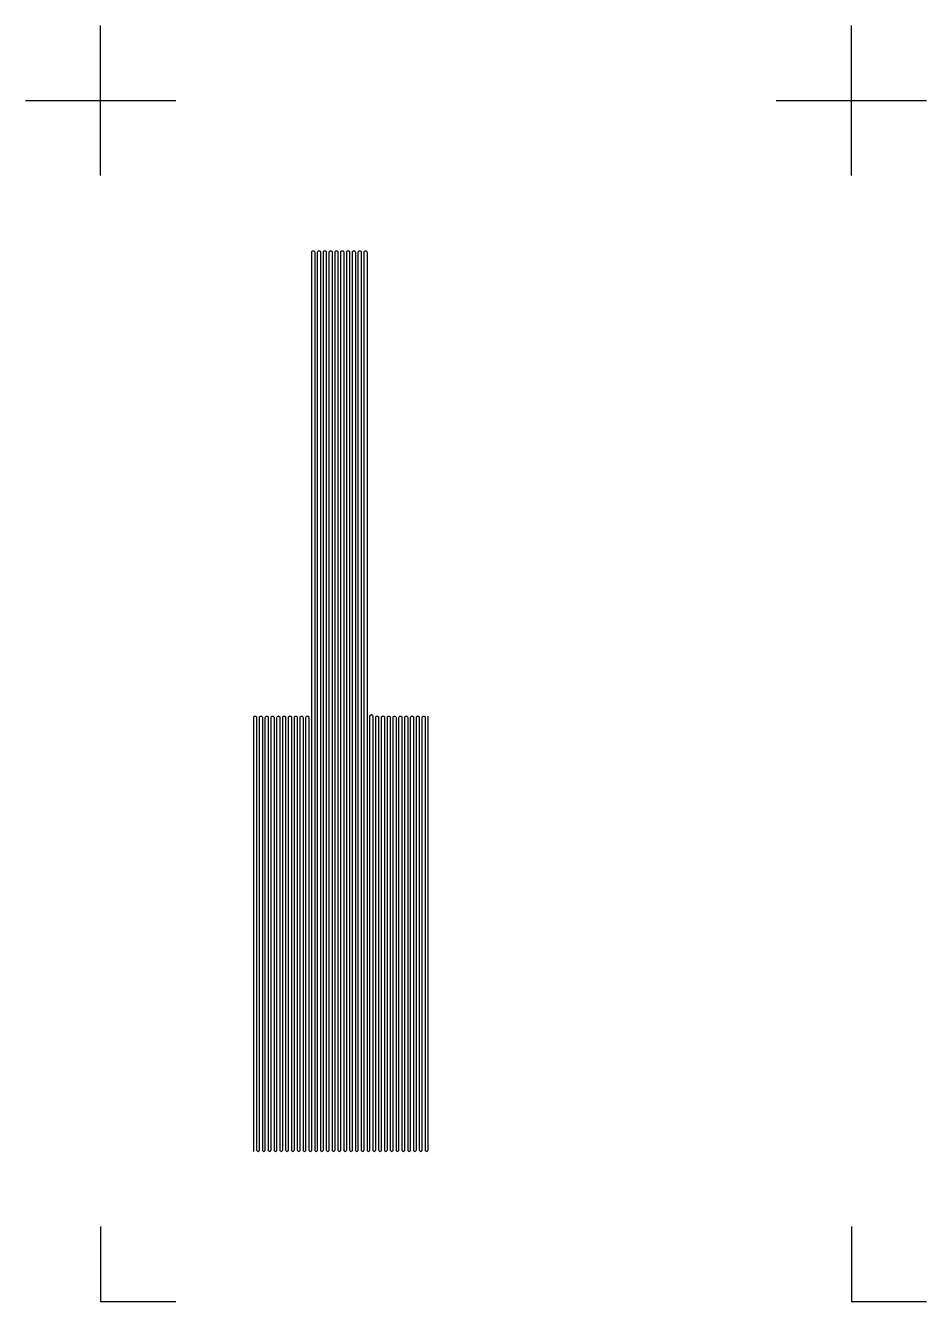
# Model space of a CAD drawing. Header units: inches. Extents: x 0 to 30.5, y 0 to 8.5.
# Drawn here: x 9.5 to 15.5, y 0 to 8.5 of the extents above; entities that cross this region are included whole.
import ezdxf

# ---------------------------------------------------------------- set-up
doc = ezdxf.new("R2010")
doc.units = ezdxf.units.IN
doc.header["$MEASUREMENT"] = 0

msp = doc.modelspace()

# ---------------------------------------------------------------- linework, layer by layer
for p, q in [((10, 7.5), (10, 8.5)), ((10, 7.5), (10, 8.5)), ((10, 7.5), (10, 8.5)), ((10, 7.5), (10, 8.5)), ((10, 7.5), (10, 8.5)), ((15, 7.5), (15, 8.5)), ((15, 7.5), (15, 8.5)), ((15, 7.5), (15, 8.5)), ((15, 7.5), (15, 8.5)), ((9.5, 8), (10.5, 8)), ((9.5, 8), (10.5, 8)), ((9.5, 8), (10.5, 8)), ((9.5, 8), (10.5, 8)), ((9.5, 8), (10.5, 8)), ((14.5, 8), (15.5, 8)), ((14.5, 8), (15.5, 8)), ((14.5, 8), (15.5, 8)), ((14.5, 8), (15.5, 8))]:
    msp.add_line(p, q)
at = {"color": 1, "linetype": 'Continuous'}
msp.add_lwpolyline([(11.0194, 1), (11.0194, 3.8903, -0.414214), (11.029, 3.9), (11.029, 3.9, -0.414214), (11.0387, 3.8903), (11.0387, 1.0097, 0.414214), (11.0484, 1), (11.0484, 1, 0.414214), (11.0581, 1.0097), (11.0581, 3.8903, -0.414214), (11.0677, 3.9), (11.0677, 3.9, -0.414214), (11.0774, 3.8903), (11.0774, 1.0097, 0.414214), (11.0871, 1), (11.0871, 1, 0.414214), (11.0968, 1.0097), (11.0968, 3.8903, -0.414214), (11.1065, 3.9), (11.1065, 3.9, -0.414214), (11.1161, 3.8903), (11.1161, 1.0097, 0.414214), (11.1258, 1), (11.1258, 1, 0.414214), (11.1355, 1.0097), (11.1355, 3.8903, -0.414214), (11.1452, 3.9), (11.1452, 3.9, -0.414214), (11.1548, 3.8903), (11.1548, 1.0097, 0.414214), (11.1645, 1), (11.1645, 1, 0.414214), (11.1742, 1.0097), (11.1742, 3.8903, -0.414214), (11.1839, 3.9), (11.1839, 3.9, -0.414214), (11.1935, 3.8903), (11.1935, 1.0097, 0.414214), (11.2032, 1), (11.2032, 1, 0.414214), (11.2129, 1.0097), (11.2129, 3.8903, -0.414214), (11.2226, 3.9), (11.2226, 3.9, -0.414214), (11.2323, 3.8903), (11.2323, 1.0097, 0.414214), (11.2419, 1), (11.2419, 1, 0.414214), (11.2516, 1.0097), (11.2516, 3.8903, -0.414214), (11.2613, 3.9), (11.2613, 3.9, -0.414214), (11.271, 3.8903), (11.271, 1.0097, 0.414214), (11.2806, 1), (11.2806, 1, 0.414214), (11.2903, 1.0097), (11.2903, 3.8903, -0.414214), (11.3, 3.9), (11.3, 3.9, -0.414214), (11.3097, 3.8903), (11.3097, 1.0097, 0.414214), (11.3194, 1), (11.3194, 1, 0.414214), (11.329, 1.0097), (11.329, 3.8903, -0.414214), (11.3387, 3.9), (11.3387, 3.9, -0.414214), (11.3484, 3.8903), (11.3484, 1.0097, 0.414214), (11.3581, 1), (11.3581, 1, 0.414214), (11.3677, 1.0097), (11.3677, 3.8903, -0.414214), (11.3774, 3.9), (11.3774, 3.9, -0.414214), (11.3871, 3.8903), (11.3871, 1.0097, 0.414214), (11.3968, 1), (11.3968, 1, 0.414214), (11.4065, 1.0097), (11.4065, 6.9903, -0.414214), (11.4161, 7), (11.4161, 7, -0.414214), (11.4258, 6.9903), (11.4258, 1.0097, 0.414214), (11.4355, 1), (11.4355, 1, 0.414214), (11.4452, 1.0097), (11.4452, 6.9903, -0.414214), (11.4548, 7), (11.4548, 7, -0.414214), (11.4645, 6.9903), (11.4645, 1.0097, 0.414214), (11.4742, 1), (11.4742, 1, 0.414214), (11.4839, 1.0097), (11.4839, 6.9903, -0.414214), (11.4935, 7), (11.4935, 7, -0.414214), (11.5032, 6.9903), (11.5032, 1.0097, 0.414214), (11.5129, 1), (11.5129, 1, 0.414214), (11.5226, 1.0097), (11.5226, 6.9903, -0.414214), (11.5323, 7), (11.5323, 7, -0.414214), (11.5419, 6.9903), (11.5419, 1.0097, 0.414214), (11.5516, 1), (11.5516, 1, 0.414214), (11.5613, 1.0097), (11.5613, 6.9903, -0.414214), (11.571, 7), (11.571, 7, -0.414214), (11.5806, 6.9903), (11.5806, 1.0097, 0.414214), (11.5903, 1), (11.5903, 1, 0.414214), (11.6, 1.0097), (11.6, 6.9903, -0.414214), (11.6097, 7), (11.6097, 7, -0.414214), (11.6194, 6.9903), (11.6194, 1.0097, 0.414214), (11.629, 1), (11.629, 1, 0.414214), (11.6387, 1.0097), (11.6387, 6.9903, -0.414214), (11.6484, 7), (11.6484, 7, -0.414214), (11.6581, 6.9903), (11.6581, 1.0097, 0.414214), (11.6677, 1), (11.6677, 1, 0.414214), (11.6774, 1.0097), (11.6774, 6.9903, -0.414214), (11.6871, 7), (11.6871, 7, -0.414214), (11.6968, 6.9903), (11.6968, 1.0097, 0.414214), (11.7065, 1), (11.7065, 1, 0.414214), (11.7161, 1.0097), (11.7161, 6.9903, -0.414214), (11.7258, 7), (11.7258, 7, -0.414214), (11.7355, 6.9903), (11.7355, 1.0097, 0.414214), (11.7452, 1), (11.7452, 1, 0.414214), (11.7548, 1.0097), (11.7548, 6.9903, -0.414214), (11.7645, 7), (11.7645, 7, -0.414214), (11.7742, 6.9903), (11.7742, 1.0097, 0.414214), (11.7839, 1), (11.7839, 1, 0.414214), (11.7935, 1.0097), (11.7935, 3.9, -0.996883), (11.8129, 3.9), (11.8129, 3.9, -0.001561), (11.8129, 3.9), (11.8129, 1.0097, 0.414214), (11.8226, 1), (11.8226, 1, 0.414214), (11.8323, 1.0097), (11.8323, 3.8903, -0.414214), (11.8419, 3.9), (11.8419, 3.9, -0.414214), (11.8516, 3.8903), (11.8516, 1.0097, 0.414214), (11.8613, 1), (11.8613, 1, 0.414214), (11.871, 1.0097), (11.871, 3.8903, -0.414214), (11.8806, 3.9), (11.8806, 3.9, -0.414214), (11.8903, 3.8903), (11.8903, 1.0097, 0.414214), (11.9, 1), (11.9, 1, 0.414214), (11.9097, 1.0097), (11.9097, 3.8903, -0.414214), (11.9194, 3.9), (11.9194, 3.9, -0.414214), (11.929, 3.8903), (11.929, 1.0097, 0.414214), (11.9387, 1), (11.9387, 1, 0.414214), (11.9484, 1.0097), (11.9484, 3.8903, -0.414214), (11.9581, 3.9), (11.9581, 3.9, -0.414214), (11.9677, 3.8903), (11.9677, 1.0097, 0.414214), (11.9774, 1), (11.9774, 1, 0.414214), (11.9871, 1.0097), (11.9871, 3.8903, -0.414214), (11.9968, 3.9), (11.9968, 3.9, -0.414214), (12.0065, 3.8903), (12.0065, 1.0097, 0.414214), (12.0161, 1), (12.0161, 1, 0.414214), (12.0258, 1.0097), (12.0258, 3.8903, -0.414214), (12.0355, 3.9), (12.0355, 3.9, -0.414214), (12.0452, 3.8903), (12.0452, 1.0097, 0.414214), (12.0548, 1), (12.0548, 1, 0.414214), (12.0645, 1.0097), (12.0645, 3.8903, -0.414214), (12.0742, 3.9), (12.0742, 3.9, -0.414214), (12.0839, 3.8903), (12.0839, 1.0097, 0.414214), (12.0935, 1), (12.0935, 1, 0.414214), (12.1032, 1.0097), (12.1032, 3.8903, -0.414214), (12.1129, 3.9), (12.1129, 3.9, -0.414214), (12.1226, 3.8903), (12.1226, 1.0097, 0.414214), (12.1323, 1), (12.1323, 1, 0.414214), (12.1419, 1.0097), (12.1419, 3.8903, -0.414214), (12.1516, 3.9), (12.1516, 3.9, -0.414214), (12.1613, 3.8903), (12.1613, 1.0097, 0.414214), (12.171, 1), (12.171, 1, 0.414214), (12.1806, 1.0097), (12.1806, 3.9)], format="xyb", dxfattribs=at)
msp.add_lwpolyline([(11.0194, 1), (11.0194, 3.8903, -0.414214), (11.029, 3.9), (11.029, 3.9, -0.414214), (11.0387, 3.8903), (11.0387, 1.0097, 0.414214), (11.0484, 1), (11.0484, 1, 0.414214), (11.0581, 1.0097), (11.0581, 3.8903, -0.414214), (11.0677, 3.9), (11.0677, 3.9, -0.414214), (11.0774, 3.8903), (11.0774, 1.0097, 0.414214), (11.0871, 1), (11.0871, 1, 0.414214), (11.0968, 1.0097), (11.0968, 3.8903, -0.414214), (11.1065, 3.9), (11.1065, 3.9, -0.414214), (11.1161, 3.8903), (11.1161, 1.0097, 0.414214), (11.1258, 1), (11.1258, 1, 0.414214), (11.1355, 1.0097), (11.1355, 3.8903, -0.414214), (11.1452, 3.9), (11.1452, 3.9, -0.414214), (11.1548, 3.8903), (11.1548, 1.0097, 0.414214), (11.1645, 1), (11.1645, 1, 0.414214), (11.1742, 1.0097), (11.1742, 3.8903, -0.414214), (11.1839, 3.9), (11.1839, 3.9, -0.414214), (11.1935, 3.8903), (11.1935, 1.0097, 0.414214), (11.2032, 1), (11.2032, 1, 0.414214), (11.2129, 1.0097), (11.2129, 3.8903, -0.414214), (11.2226, 3.9), (11.2226, 3.9, -0.414214), (11.2323, 3.8903), (11.2323, 1.0097, 0.414214), (11.2419, 1), (11.2419, 1, 0.414214), (11.2516, 1.0097), (11.2516, 3.8903, -0.414214), (11.2613, 3.9), (11.2613, 3.9, -0.414214), (11.271, 3.8903), (11.271, 1.0097, 0.414214), (11.2806, 1), (11.2806, 1, 0.414214), (11.2903, 1.0097), (11.2903, 3.8903, -0.414214), (11.3, 3.9), (11.3, 3.9, -0.414214), (11.3097, 3.8903), (11.3097, 1.0097, 0.414214), (11.3194, 1), (11.3194, 1, 0.414214), (11.329, 1.0097), (11.329, 3.8903, -0.414214), (11.3387, 3.9), (11.3387, 3.9, -0.414214), (11.3484, 3.8903), (11.3484, 1.0097, 0.414214), (11.3581, 1), (11.3581, 1, 0.414214), (11.3677, 1.0097), (11.3677, 3.8903, -0.414214), (11.3774, 3.9), (11.3774, 3.9, -0.414214), (11.3871, 3.8903), (11.3871, 1.0097, 0.414214), (11.3968, 1), (11.3968, 1, 0.414214), (11.4065, 1.0097), (11.4065, 6.9903, -0.414214), (11.4161, 7), (11.4161, 7, -0.414214), (11.4258, 6.9903), (11.4258, 1.0097, 0.414214), (11.4355, 1), (11.4355, 1, 0.414214), (11.4452, 1.0097), (11.4452, 6.9903, -0.414214), (11.4548, 7), (11.4548, 7, -0.414214), (11.4645, 6.9903), (11.4645, 1.0097, 0.414214), (11.4742, 1), (11.4742, 1, 0.414214), (11.4839, 1.0097), (11.4839, 6.9903, -0.414214), (11.4935, 7), (11.4935, 7, -0.414214), (11.5032, 6.9903), (11.5032, 1.0097, 0.414214), (11.5129, 1), (11.5129, 1, 0.414214), (11.5226, 1.0097), (11.5226, 6.9903, -0.414214), (11.5323, 7), (11.5323, 7, -0.414214), (11.5419, 6.9903), (11.5419, 1.0097, 0.414214), (11.5516, 1), (11.5516, 1, 0.414214), (11.5613, 1.0097), (11.5613, 6.9903, -0.414214), (11.571, 7), (11.571, 7, -0.414214), (11.5806, 6.9903), (11.5806, 1.0097, 0.414214), (11.5903, 1), (11.5903, 1, 0.414214), (11.6, 1.0097), (11.6, 6.9903, -0.414214), (11.6097, 7), (11.6097, 7, -0.414214), (11.6194, 6.9903), (11.6194, 1.0097, 0.414214), (11.629, 1), (11.629, 1, 0.414214), (11.6387, 1.0097), (11.6387, 6.9903, -0.414214), (11.6484, 7), (11.6484, 7, -0.414214), (11.6581, 6.9903), (11.6581, 1.0097, 0.414214), (11.6677, 1), (11.6677, 1, 0.414214), (11.6774, 1.0097), (11.6774, 6.9903, -0.414214), (11.6871, 7), (11.6871, 7, -0.414214), (11.6968, 6.9903), (11.6968, 1.0097, 0.414214), (11.7065, 1), (11.7065, 1, 0.414214), (11.7161, 1.0097), (11.7161, 6.9903, -0.414214), (11.7258, 7), (11.7258, 7, -0.414214), (11.7355, 6.9903), (11.7355, 1.0097, 0.414214), (11.7452, 1), (11.7452, 1, 0.414214), (11.7548, 1.0097), (11.7548, 6.9903, -0.414214), (11.7645, 7), (11.7645, 7, -0.414214), (11.7742, 6.9903), (11.7742, 1.0097, 0.414214), (11.7839, 1), (11.7839, 1, 0.414214), (11.7935, 1.0097), (11.7935, 3.9, -0.996883), (11.8129, 3.9), (11.8129, 3.9, -0.001561), (11.8129, 3.9), (11.8129, 1.0097, 0.414214), (11.8226, 1), (11.8226, 1, 0.414214), (11.8323, 1.0097), (11.8323, 3.8903, -0.414214), (11.8419, 3.9), (11.8419, 3.9, -0.414214), (11.8516, 3.8903), (11.8516, 1.0097, 0.414214), (11.8613, 1), (11.8613, 1, 0.414214), (11.871, 1.0097), (11.871, 3.8903, -0.414214), (11.8806, 3.9), (11.8806, 3.9, -0.414214), (11.8903, 3.8903), (11.8903, 1.0097, 0.414214), (11.9, 1), (11.9, 1, 0.414214), (11.9097, 1.0097), (11.9097, 3.8903, -0.414214), (11.9194, 3.9), (11.9194, 3.9, -0.414214), (11.929, 3.8903), (11.929, 1.0097, 0.414214), (11.9387, 1), (11.9387, 1, 0.414214), (11.9484, 1.0097), (11.9484, 3.8903, -0.414214), (11.9581, 3.9), (11.9581, 3.9, -0.414214), (11.9677, 3.8903), (11.9677, 1.0097, 0.414214), (11.9774, 1), (11.9774, 1, 0.414214), (11.9871, 1.0097), (11.9871, 3.8903, -0.414214), (11.9968, 3.9), (11.9968, 3.9, -0.414214), (12.0065, 3.8903), (12.0065, 1.0097, 0.414214), (12.0161, 1), (12.0161, 1, 0.414214), (12.0258, 1.0097), (12.0258, 3.8903, -0.414214), (12.0355, 3.9), (12.0355, 3.9, -0.414214), (12.0452, 3.8903), (12.0452, 1.0097, 0.414214), (12.0548, 1), (12.0548, 1, 0.414214), (12.0645, 1.0097), (12.0645, 3.8903, -0.414214), (12.0742, 3.9), (12.0742, 3.9, -0.414214), (12.0839, 3.8903), (12.0839, 1.0097, 0.414214), (12.0935, 1), (12.0935, 1, 0.414214), (12.1032, 1.0097), (12.1032, 3.8903, -0.414214), (12.1129, 3.9), (12.1129, 3.9, -0.414214), (12.1226, 3.8903), (12.1226, 1.0097, 0.414214), (12.1323, 1), (12.1323, 1, 0.414214), (12.1419, 1.0097), (12.1419, 3.8903, -0.414214), (12.1516, 3.9), (12.1516, 3.9, -0.414214), (12.1613, 3.8903), (12.1613, 1.0097, 0.414214), (12.171, 1), (12.171, 1, 0.414214), (12.1806, 1.0097), (12.1806, 3.9)], format="xyb", dxfattribs=at)
msp.add_lwpolyline([(11.0194, 1), (11.0194, 3.8903, -0.414214), (11.029, 3.9), (11.029, 3.9, -0.414214), (11.0387, 3.8903), (11.0387, 1.0097, 0.414214), (11.0484, 1), (11.0484, 1, 0.414214), (11.0581, 1.0097), (11.0581, 3.8903, -0.414214), (11.0677, 3.9), (11.0677, 3.9, -0.414214), (11.0774, 3.8903), (11.0774, 1.0097, 0.414214), (11.0871, 1), (11.0871, 1, 0.414214), (11.0968, 1.0097), (11.0968, 3.8903, -0.414214), (11.1065, 3.9), (11.1065, 3.9, -0.414214), (11.1161, 3.8903), (11.1161, 1.0097, 0.414214), (11.1258, 1), (11.1258, 1, 0.414214), (11.1355, 1.0097), (11.1355, 3.8903, -0.414214), (11.1452, 3.9), (11.1452, 3.9, -0.414214), (11.1548, 3.8903), (11.1548, 1.0097, 0.414214), (11.1645, 1), (11.1645, 1, 0.414214), (11.1742, 1.0097), (11.1742, 3.8903, -0.414214), (11.1839, 3.9), (11.1839, 3.9, -0.414214), (11.1935, 3.8903), (11.1935, 1.0097, 0.414214), (11.2032, 1), (11.2032, 1, 0.414214), (11.2129, 1.0097), (11.2129, 3.8903, -0.414214), (11.2226, 3.9), (11.2226, 3.9, -0.414214), (11.2323, 3.8903), (11.2323, 1.0097, 0.414214), (11.2419, 1), (11.2419, 1, 0.414214), (11.2516, 1.0097), (11.2516, 3.8903, -0.414214), (11.2613, 3.9), (11.2613, 3.9, -0.414214), (11.271, 3.8903), (11.271, 1.0097, 0.414214), (11.2806, 1), (11.2806, 1, 0.414214), (11.2903, 1.0097), (11.2903, 3.8903, -0.414214), (11.3, 3.9), (11.3, 3.9, -0.414214), (11.3097, 3.8903), (11.3097, 1.0097, 0.414214), (11.3194, 1), (11.3194, 1, 0.414214), (11.329, 1.0097), (11.329, 3.8903, -0.414214), (11.3387, 3.9), (11.3387, 3.9, -0.414214), (11.3484, 3.8903), (11.3484, 1.0097, 0.414214), (11.3581, 1), (11.3581, 1, 0.414214), (11.3677, 1.0097), (11.3677, 3.8903, -0.414214), (11.3774, 3.9), (11.3774, 3.9, -0.414214), (11.3871, 3.8903), (11.3871, 1.0097, 0.414214), (11.3968, 1), (11.3968, 1, 0.414214), (11.4065, 1.0097), (11.4065, 6.9903, -0.414214), (11.4161, 7), (11.4161, 7, -0.414214), (11.4258, 6.9903), (11.4258, 1.0097, 0.414214), (11.4355, 1), (11.4355, 1, 0.414214), (11.4452, 1.0097), (11.4452, 6.9903, -0.414214), (11.4548, 7), (11.4548, 7, -0.414214), (11.4645, 6.9903), (11.4645, 1.0097, 0.414214), (11.4742, 1), (11.4742, 1, 0.414214), (11.4839, 1.0097), (11.4839, 6.9903, -0.414214), (11.4935, 7), (11.4935, 7, -0.414214), (11.5032, 6.9903), (11.5032, 1.0097, 0.414214), (11.5129, 1), (11.5129, 1, 0.414214), (11.5226, 1.0097), (11.5226, 6.9903, -0.414214), (11.5323, 7), (11.5323, 7, -0.414214), (11.5419, 6.9903), (11.5419, 1.0097, 0.414214), (11.5516, 1), (11.5516, 1, 0.414214), (11.5613, 1.0097), (11.5613, 6.9903, -0.414214), (11.571, 7), (11.571, 7, -0.414214), (11.5806, 6.9903), (11.5806, 1.0097, 0.414214), (11.5903, 1), (11.5903, 1, 0.414214), (11.6, 1.0097), (11.6, 6.9903, -0.414214), (11.6097, 7), (11.6097, 7, -0.414214), (11.6194, 6.9903), (11.6194, 1.0097, 0.414214), (11.629, 1), (11.629, 1, 0.414214), (11.6387, 1.0097), (11.6387, 6.9903, -0.414214), (11.6484, 7), (11.6484, 7, -0.414214), (11.6581, 6.9903), (11.6581, 1.0097, 0.414214), (11.6677, 1), (11.6677, 1, 0.414214), (11.6774, 1.0097), (11.6774, 6.9903, -0.414214), (11.6871, 7), (11.6871, 7, -0.414214), (11.6968, 6.9903), (11.6968, 1.0097, 0.414214), (11.7065, 1), (11.7065, 1, 0.414214), (11.7161, 1.0097), (11.7161, 6.9903, -0.414214), (11.7258, 7), (11.7258, 7, -0.414214), (11.7355, 6.9903), (11.7355, 1.0097, 0.414214), (11.7452, 1), (11.7452, 1, 0.414214), (11.7548, 1.0097), (11.7548, 6.9903, -0.414214), (11.7645, 7), (11.7645, 7, -0.414214), (11.7742, 6.9903), (11.7742, 1.0097, 0.414214), (11.7839, 1), (11.7839, 1, 0.414214), (11.7935, 1.0097), (11.7935, 3.9, -0.996883), (11.8129, 3.9), (11.8129, 3.9, -0.001561), (11.8129, 3.9), (11.8129, 1.0097, 0.414214), (11.8226, 1), (11.8226, 1, 0.414214), (11.8323, 1.0097), (11.8323, 3.8903, -0.414214), (11.8419, 3.9), (11.8419, 3.9, -0.414214), (11.8516, 3.8903), (11.8516, 1.0097, 0.414214), (11.8613, 1), (11.8613, 1, 0.414214), (11.871, 1.0097), (11.871, 3.8903, -0.414214), (11.8806, 3.9), (11.8806, 3.9, -0.414214), (11.8903, 3.8903), (11.8903, 1.0097, 0.414214), (11.9, 1), (11.9, 1, 0.414214), (11.9097, 1.0097), (11.9097, 3.8903, -0.414214), (11.9194, 3.9), (11.9194, 3.9, -0.414214), (11.929, 3.8903), (11.929, 1.0097, 0.414214), (11.9387, 1), (11.9387, 1, 0.414214), (11.9484, 1.0097), (11.9484, 3.8903, -0.414214), (11.9581, 3.9), (11.9581, 3.9, -0.414214), (11.9677, 3.8903), (11.9677, 1.0097, 0.414214), (11.9774, 1), (11.9774, 1, 0.414214), (11.9871, 1.0097), (11.9871, 3.8903, -0.414214), (11.9968, 3.9), (11.9968, 3.9, -0.414214), (12.0065, 3.8903), (12.0065, 1.0097, 0.414214), (12.0161, 1), (12.0161, 1, 0.414214), (12.0258, 1.0097), (12.0258, 3.8903, -0.414214), (12.0355, 3.9), (12.0355, 3.9, -0.414214), (12.0452, 3.8903), (12.0452, 1.0097, 0.414214), (12.0548, 1), (12.0548, 1, 0.414214), (12.0645, 1.0097), (12.0645, 3.8903, -0.414214), (12.0742, 3.9), (12.0742, 3.9, -0.414214), (12.0839, 3.8903), (12.0839, 1.0097, 0.414214), (12.0935, 1), (12.0935, 1, 0.414214), (12.1032, 1.0097), (12.1032, 3.8903, -0.414214), (12.1129, 3.9), (12.1129, 3.9, -0.414214), (12.1226, 3.8903), (12.1226, 1.0097, 0.414214), (12.1323, 1), (12.1323, 1, 0.414214), (12.1419, 1.0097), (12.1419, 3.8903, -0.414214), (12.1516, 3.9), (12.1516, 3.9, -0.414214), (12.1613, 3.8903), (12.1613, 1.0097, 0.414214), (12.171, 1), (12.171, 1, 0.414214), (12.1806, 1.0097), (12.1806, 3.9)], format="xyb", dxfattribs=at)
msp.add_lwpolyline([(11.0194, 1), (11.0194, 3.8903, -0.414214), (11.029, 3.9), (11.029, 3.9, -0.414214), (11.0387, 3.8903), (11.0387, 1.0097, 0.414214), (11.0484, 1), (11.0484, 1, 0.414214), (11.0581, 1.0097), (11.0581, 3.8903, -0.414214), (11.0677, 3.9), (11.0677, 3.9, -0.414214), (11.0774, 3.8903), (11.0774, 1.0097, 0.414214), (11.0871, 1), (11.0871, 1, 0.414214), (11.0968, 1.0097), (11.0968, 3.8903, -0.414214), (11.1065, 3.9), (11.1065, 3.9, -0.414214), (11.1161, 3.8903), (11.1161, 1.0097, 0.414214), (11.1258, 1), (11.1258, 1, 0.414214), (11.1355, 1.0097), (11.1355, 3.8903, -0.414214), (11.1452, 3.9), (11.1452, 3.9, -0.414214), (11.1548, 3.8903), (11.1548, 1.0097, 0.414214), (11.1645, 1), (11.1645, 1, 0.414214), (11.1742, 1.0097), (11.1742, 3.8903, -0.414214), (11.1839, 3.9), (11.1839, 3.9, -0.414214), (11.1935, 3.8903), (11.1935, 1.0097, 0.414214), (11.2032, 1), (11.2032, 1, 0.414214), (11.2129, 1.0097), (11.2129, 3.8903, -0.414214), (11.2226, 3.9), (11.2226, 3.9, -0.414214), (11.2323, 3.8903), (11.2323, 1.0097, 0.414214), (11.2419, 1), (11.2419, 1, 0.414214), (11.2516, 1.0097), (11.2516, 3.8903, -0.414214), (11.2613, 3.9), (11.2613, 3.9, -0.414214), (11.271, 3.8903), (11.271, 1.0097, 0.414214), (11.2806, 1), (11.2806, 1, 0.414214), (11.2903, 1.0097), (11.2903, 3.8903, -0.414214), (11.3, 3.9), (11.3, 3.9, -0.414214), (11.3097, 3.8903), (11.3097, 1.0097, 0.414214), (11.3194, 1), (11.3194, 1, 0.414214), (11.329, 1.0097), (11.329, 3.8903, -0.414214), (11.3387, 3.9), (11.3387, 3.9, -0.414214), (11.3484, 3.8903), (11.3484, 1.0097, 0.414214), (11.3581, 1), (11.3581, 1, 0.414214), (11.3677, 1.0097), (11.3677, 3.8903, -0.414214), (11.3774, 3.9), (11.3774, 3.9, -0.414214), (11.3871, 3.8903), (11.3871, 1.0097, 0.414214), (11.3968, 1), (11.3968, 1, 0.414214), (11.4065, 1.0097), (11.4065, 6.9903, -0.414214), (11.4161, 7), (11.4161, 7, -0.414214), (11.4258, 6.9903), (11.4258, 1.0097, 0.414214), (11.4355, 1), (11.4355, 1, 0.414214), (11.4452, 1.0097), (11.4452, 6.9903, -0.414214), (11.4548, 7), (11.4548, 7, -0.414214), (11.4645, 6.9903), (11.4645, 1.0097, 0.414214), (11.4742, 1), (11.4742, 1, 0.414214), (11.4839, 1.0097), (11.4839, 6.9903, -0.414214), (11.4935, 7), (11.4935, 7, -0.414214), (11.5032, 6.9903), (11.5032, 1.0097, 0.414214), (11.5129, 1), (11.5129, 1, 0.414214), (11.5226, 1.0097), (11.5226, 6.9903, -0.414214), (11.5323, 7), (11.5323, 7, -0.414214), (11.5419, 6.9903), (11.5419, 1.0097, 0.414214), (11.5516, 1), (11.5516, 1, 0.414214), (11.5613, 1.0097), (11.5613, 6.9903, -0.414214), (11.571, 7), (11.571, 7, -0.414214), (11.5806, 6.9903), (11.5806, 1.0097, 0.414214), (11.5903, 1), (11.5903, 1, 0.414214), (11.6, 1.0097), (11.6, 6.9903, -0.414214), (11.6097, 7), (11.6097, 7, -0.414214), (11.6194, 6.9903), (11.6194, 1.0097, 0.414214), (11.629, 1), (11.629, 1, 0.414214), (11.6387, 1.0097), (11.6387, 6.9903, -0.414214), (11.6484, 7), (11.6484, 7, -0.414214), (11.6581, 6.9903), (11.6581, 1.0097, 0.414214), (11.6677, 1), (11.6677, 1, 0.414214), (11.6774, 1.0097), (11.6774, 6.9903, -0.414214), (11.6871, 7), (11.6871, 7, -0.414214), (11.6968, 6.9903), (11.6968, 1.0097, 0.414214), (11.7065, 1), (11.7065, 1, 0.414214), (11.7161, 1.0097), (11.7161, 6.9903, -0.414214), (11.7258, 7), (11.7258, 7, -0.414214), (11.7355, 6.9903), (11.7355, 1.0097, 0.414214), (11.7452, 1), (11.7452, 1, 0.414214), (11.7548, 1.0097), (11.7548, 6.9903, -0.414214), (11.7645, 7), (11.7645, 7, -0.414214), (11.7742, 6.9903), (11.7742, 1.0097, 0.414214), (11.7839, 1), (11.7839, 1, 0.414214), (11.7935, 1.0097), (11.7935, 3.9, -0.996883), (11.8129, 3.9), (11.8129, 3.9, -0.001561), (11.8129, 3.9), (11.8129, 1.0097, 0.414214), (11.8226, 1), (11.8226, 1, 0.414214), (11.8323, 1.0097), (11.8323, 3.8903, -0.414214), (11.8419, 3.9), (11.8419, 3.9, -0.414214), (11.8516, 3.8903), (11.8516, 1.0097, 0.414214), (11.8613, 1), (11.8613, 1, 0.414214), (11.871, 1.0097), (11.871, 3.8903, -0.414214), (11.8806, 3.9), (11.8806, 3.9, -0.414214), (11.8903, 3.8903), (11.8903, 1.0097, 0.414214), (11.9, 1), (11.9, 1, 0.414214), (11.9097, 1.0097), (11.9097, 3.8903, -0.414214), (11.9194, 3.9), (11.9194, 3.9, -0.414214), (11.929, 3.8903), (11.929, 1.0097, 0.414214), (11.9387, 1), (11.9387, 1, 0.414214), (11.9484, 1.0097), (11.9484, 3.8903, -0.414214), (11.9581, 3.9), (11.9581, 3.9, -0.414214), (11.9677, 3.8903), (11.9677, 1.0097, 0.414214), (11.9774, 1), (11.9774, 1, 0.414214), (11.9871, 1.0097), (11.9871, 3.8903, -0.414214), (11.9968, 3.9), (11.9968, 3.9, -0.414214), (12.0065, 3.8903), (12.0065, 1.0097, 0.414214), (12.0161, 1), (12.0161, 1, 0.414214), (12.0258, 1.0097), (12.0258, 3.8903, -0.414214), (12.0355, 3.9), (12.0355, 3.9, -0.414214), (12.0452, 3.8903), (12.0452, 1.0097, 0.414214), (12.0548, 1), (12.0548, 1, 0.414214), (12.0645, 1.0097), (12.0645, 3.8903, -0.414214), (12.0742, 3.9), (12.0742, 3.9, -0.414214), (12.0839, 3.8903), (12.0839, 1.0097, 0.414214), (12.0935, 1), (12.0935, 1, 0.414214), (12.1032, 1.0097), (12.1032, 3.8903, -0.414214), (12.1129, 3.9), (12.1129, 3.9, -0.414214), (12.1226, 3.8903), (12.1226, 1.0097, 0.414214), (12.1323, 1), (12.1323, 1, 0.414214), (12.1419, 1.0097), (12.1419, 3.8903, -0.414214), (12.1516, 3.9), (12.1516, 3.9, -0.414214), (12.1613, 3.8903), (12.1613, 1.0097, 0.414214), (12.171, 1), (12.171, 1, 0.414214), (12.1806, 1.0097), (12.1806, 3.9)], format="xyb", dxfattribs=at)
for points in [[(10, 0.5), (10, 0), (10.5, 0)], [(10, 0.5), (10, 0), (10.5, 0)], [(10, 0.5), (10, 0), (10.5, 0)], [(10, 0.5), (10, 0), (10.5, 0)], [(15, 0.5), (15, 0), (15.5, 0)], [(15, 0.5), (15, 0), (15.5, 0)], [(15, 0.5), (15, 0), (15.5, 0)]]:
    msp.add_lwpolyline(points)

doc.saveas('drawing.dxf')
